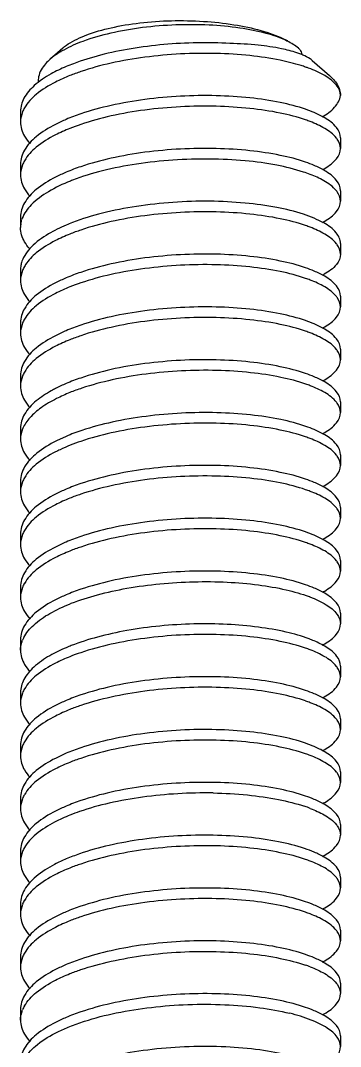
# Model space of a CAD drawing. Header units: millimetres. Extents: x 14276 to 15242, y -9916 to -8542.
# Drawn here: x 14920.49 to 14927.7, y -9813.27 to -9790.19 of the extents above; entities that cross this region are included whole.
import ezdxf

# ---------------------------------------------------------------- set-up
doc = ezdxf.new("R2010")
doc.units = ezdxf.units.MM

# ---------------------------------------------------------------- blocks, each defined once
blk = doc.blocks.new('u9')
at = {"color": 7, "linetype": 'Continuous'}
for p, q in [((-168.493, 579.994), (-168.493, 580.232)), ((-168.493, 579.994), (-168.493, 580.232)), ((-161.285, 579.4), (-161.285, 579.638)), ((-161.285, 579.4), (-161.285, 579.638)), ((-168.493, 578.806), (-168.493, 579.044)), ((-168.493, 578.806), (-168.493, 579.044)), ((-161.285, 578.212), (-161.285, 578.45)), ((-161.285, 578.212), (-161.285, 578.45)), ((-168.493, 577.618), (-168.493, 577.856)), ((-168.493, 577.618), (-168.493, 577.856)), ((-161.285, 577.024), (-161.285, 577.261)), ((-161.285, 577.024), (-161.285, 577.261)), ((-168.493, 576.43), (-168.493, 576.667)), ((-168.493, 576.43), (-168.493, 576.667)), ((-161.285, 575.835), (-161.285, 576.073)), ((-161.285, 575.835), (-161.285, 576.073)), ((-168.493, 575.241), (-168.493, 575.479)), ((-168.493, 575.241), (-168.493, 575.479)), ((-161.285, 574.647), (-161.285, 574.885)), ((-161.285, 574.647), (-161.285, 574.885)), ((-168.493, 574.053), (-168.493, 574.291)), ((-168.493, 574.053), (-168.493, 574.291)), ((-161.285, 573.459), (-161.285, 573.696)), ((-161.285, 573.459), (-161.285, 573.696)), ((-168.493, 572.865), (-168.493, 573.102)), ((-168.493, 572.865), (-168.493, 573.102)), ((-161.285, 572.271), (-161.285, 572.508)), ((-161.285, 572.271), (-161.285, 572.508)), ((-168.493, 571.676), (-168.493, 571.914)), ((-168.493, 571.676), (-168.493, 571.914)), ((-161.285, 571.082), (-161.285, 571.32)), ((-161.285, 571.082), (-161.285, 571.32)), ((-168.493, 570.488), (-168.493, 570.726)), ((-168.493, 570.488), (-168.493, 570.726)), ((-161.285, 569.894), (-161.285, 570.132)), ((-161.285, 569.894), (-161.285, 570.132)), ((-168.493, 569.3), (-168.493, 569.537)), ((-168.493, 569.3), (-168.493, 569.537)), ((-161.285, 568.706), (-161.285, 568.943)), ((-161.285, 568.706), (-161.285, 568.943)), ((-168.493, 568.111), (-168.493, 568.349)), ((-168.493, 568.111), (-168.493, 568.349)), ((-161.285, 567.517), (-161.285, 567.755)), ((-161.285, 567.517), (-161.285, 567.755)), ((-168.493, 566.923), (-168.493, 567.161)), ((-168.493, 566.923), (-168.493, 567.161)), ((-162.313, 566.509), (-162.093, 566.61)), ((-161.285, 566.329), (-161.285, 566.567)), ((-161.285, 566.329), (-161.285, 566.567)), ((-168.493, 565.735), (-168.493, 565.973)), ((-168.493, 565.735), (-168.493, 565.973)), ((-161.285, 565.141), (-161.285, 565.378)), ((-161.285, 565.141), (-161.285, 565.378)), ((-168.493, 564.547), (-168.493, 564.784)), ((-168.493, 564.547), (-168.493, 564.784)), ((-161.285, 563.952), (-161.285, 564.19)), ((-161.285, 563.952), (-161.285, 564.19)), ((-168.493, 563.358), (-168.493, 563.596)), ((-168.493, 563.358), (-168.493, 563.596)), ((-161.285, 562.764), (-161.285, 563.002)), ((-161.285, 562.764), (-161.285, 563.002)), ((-168.493, 562.17), (-168.493, 562.408)), ((-168.493, 562.17), (-168.493, 562.408)), ((-161.285, 561.576), (-161.285, 561.813)), ((-161.285, 561.576), (-161.285, 561.813)), ((-168.493, 560.982), (-168.493, 561.219)), ((-168.493, 560.982), (-168.493, 561.219)), ((-161.285, 560.388), (-161.285, 560.625)), ((-161.285, 560.388), (-161.285, 560.625)), ((-168.493, 559.793), (-168.493, 560.031)), ((-168.493, 559.793), (-168.493, 560.031)), ((-161.285, 559.199), (-161.285, 559.437)), ((-161.285, 559.199), (-161.285, 559.437)), ((-167.853, 558.051), (-168.245, 558.394)), ((-162.238, 557.776), (-161.949, 558.029)), ((-167.574, 557.808), (-167.543, 557.779)), ((-167.539, 557.776), (-167.543, 557.779))]:
    blk.add_line(p, q, dxfattribs=at)
for centre, radius, start, end in [((-162.044, 579.7), 0.769, 330.4827, 337.9797), ((-167.948, 579.159), 0.572, 214.6548, 217.3283), ((-166.661, 581.426), 3.199, 248.9634, 250.926), ((-162.044, 578.512), 0.769, 330.4827, 337.9797), ((-167.948, 577.97), 0.572, 214.6548, 217.3283), ((-166.661, 580.238), 3.199, 248.9634, 250.926), ((-162.044, 577.323), 0.769, 330.4827, 337.9797), ((-167.948, 576.782), 0.572, 214.6548, 217.3283), ((-166.661, 579.05), 3.199, 248.9634, 250.926), ((-162.04, 576.133), 0.765, 330.7498, 337.9844), ((-167.942, 575.598), 0.578, 214.6498, 217.7252), ((-166.648, 577.893), 3.233, 248.9329, 251.3155), ((-162.044, 574.947), 0.769, 330.4827, 337.9797), ((-167.948, 574.405), 0.572, 214.6548, 217.3283), ((-166.661, 576.673), 3.199, 248.9634, 250.926), ((-162.044, 573.758), 0.769, 330.4827, 337.9797), ((-167.948, 573.217), 0.572, 214.6548, 217.3283), ((-167.127, 570.608), 2.025, 118.2768, 119.595), ((-166.661, 575.485), 3.199, 248.9634, 250.926), ((-162.044, 572.57), 0.769, 330.4827, 337.9797), ((-167.948, 572.029), 0.572, 214.6548, 217.3283), ((-166.661, 574.296), 3.199, 248.9634, 250.926), ((-162.013, 571.368), 0.735, 332.8567, 337.9935), ((-167.969, 570.826), 0.546, 214.7057, 215.848), ((-164.14, 574.642), 4.701, 291.3441, 291.6347), ((-166.695, 573.021), 3.106, 249.0733, 249.4492), ((-162.044, 570.193), 0.769, 330.4827, 337.9797), ((-167.948, 569.652), 0.572, 214.6548, 217.3283), ((-166.661, 571.92), 3.199, 248.9634, 250.926), ((-162.044, 569.005), 0.769, 330.4827, 337.9797), ((-167.948, 568.464), 0.572, 214.6548, 217.3283), ((-166.661, 570.731), 3.199, 248.9634, 250.926), ((-162.044, 567.817), 0.769, 330.4827, 337.9797), ((-167.948, 567.276), 0.572, 214.6548, 217.3283), ((-166.661, 569.543), 3.199, 248.9634, 250.926), ((-161.966, 566.597), 0.685, 336.6423, 337.8843), ((-167.949, 566.086), 0.57, 214.6568, 217.2195), ((-163.751, 568.716), 3.688, 292.9442, 297.0978), ((-163.487, 568.196), 3.105, 297.1385, 299.0532), ((-166.664, 568.347), 3.191, 248.9719, 250.8188), ((-162.044, 565.44), 0.769, 330.4827, 337.9797), ((-167.948, 564.899), 0.572, 214.6548, 217.3283), ((-166.661, 567.167), 3.199, 248.9634, 250.926), ((-162.044, 564.252), 0.769, 330.4827, 337.9797), ((-167.948, 563.711), 0.572, 214.6548, 217.3283), ((-167.127, 561.102), 2.025, 118.2776, 119.6007), ((-166.661, 565.978), 3.199, 248.9634, 250.926), ((-162.092, 563.091), 0.824, 327.1831, 330.5216), ((-162.044, 563.064), 0.769, 330.4827, 337.9797), ((-167.948, 562.522), 0.572, 214.6548, 217.3283), ((-166.661, 564.79), 3.199, 248.9634, 250.926), ((-161.854, 561.814), 0.569, 350.1414, 359.9613), ((-161.934, 561.834), 0.652, 339.2133, 340.8098), ((-167.936, 561.342), 0.586, 214.6484, 218.1496), ((-164.147, 565.148), 4.715, 291.008, 291.6433), ((-162.044, 560.687), 0.769, 330.4827, 337.9797), ((-167.948, 560.146), 0.572, 214.6548, 217.3283), ((-166.661, 562.413), 3.199, 248.9634, 250.926), ((-162.044, 559.499), 0.769, 330.4827, 337.9797), ((-166.628, 561.317), 3.296, 249.6446, 250.91), ((-166.513, 561.65), 3.649, 250.9086, 252.5611), ((-163.433, 559.949), 2.434, 298.881, 300.7295), ((-166.33, 559.403), 2.036, 241.4576, 243.1215)]:
    blk.add_arc(centre, radius, start, end, dxfattribs=at)
for points, start_tangent, end_tangent in [([(-168.082, 580.712), (-168.136, 580.682), (-168.402, 580.464), (-168.493, 580.232)], (-0.881388, -0.472393), (0, -1)), ([(-167.348, 580.437), (-166.676, 580.311), (-165.908, 580.243), (-165.085, 580.239), (-164.252, 580.3), (-163.453, 580.427), (-162.731, 580.614), (-162.313, 580.768)], (0.970683, -0.240362), (0.920301, 0.391211)), ([(-161.379, 580.502), (-161.665, 580.188), (-162.124, 579.904), (-162.394, 579.784)], (-0.500375, -0.865809), (-0.928207, -0.372063)), ([(-162.313, 579.58), (-162.071, 579.693), (-161.641, 579.969), (-161.375, 580.272), (-161.285, 580.589)], (0.920435, 0.390896), (0, 1)), ([(-168.493, 580.232), (-168.418, 580.021)], (0, -1), (0.570265, -0.821461)), ([(-168.493, 579.994), (-168.402, 579.763), (-168.136, 579.545), (-167.899, 579.427)], (0, -1), (0.91985, -0.39227)), ([(-168.418, 580.021), (-168.194, 579.819), (-167.833, 579.638)], (0.570265, -0.821461), (0.930274, -0.366864)), ([(-161.285, 579.638), (-161.375, 579.955), (-161.501, 580.126)], (0, 1), (-0.676318, 0.73661)), ([(-162.394, 579.784), (-162.724, 579.665), (-163.443, 579.478), (-164.232, 579.352), (-165.055, 579.289), (-165.886, 579.292), (-166.672, 579.36), (-167.348, 579.486)], (-0.928207, -0.372063), (-0.970683, 0.240362)), ([(-168.086, 579.522), (-168.136, 579.494), (-168.402, 579.276), (-168.493, 579.044)], (-0.880227, -0.474553), (0, -1)), ([(-167.899, 579.427), (-167.706, 579.353), (-167.136, 579.201), (-166.452, 579.096), (-165.691, 579.047), (-164.889, 579.059), (-164.087, 579.132), (-163.325, 579.266), (-162.642, 579.455), (-162.313, 579.58)], (0.91985, -0.39227), (0.920435, 0.390896)), ([(-167.833, 579.638), (-167.348, 579.486)], (0.930274, -0.366864), (0.970683, -0.240362)), ([(-161.285, 579.638), (-161.331, 579.412)], (0, -1), (-0.373855, -0.927487)), ([(-161.375, 579.321), (-161.641, 579.018), (-162.071, 578.742), (-162.398, 578.594)], (-0.491851, -0.87068), (-0.928675, -0.370894)), ([(-162.313, 578.391), (-162.071, 578.504), (-161.641, 578.781), (-161.375, 579.084), (-161.285, 579.4)], (0.920435, 0.390896), (0, 1)), ([(-168.418, 578.834), (-168.493, 579.044)], (-0.568435, 0.822728), (0, 1)), ([(-168.493, 578.806), (-168.402, 578.574), (-168.136, 578.356), (-167.899, 578.239)], (0, -1), (0.91985, -0.39227)), ([(-167.809, 578.44), (-168.136, 578.594), (-168.402, 578.812)], (-0.933171, 0.359433), (-0.606206, 0.795308)), ([(-161.285, 578.45), (-161.375, 578.766), (-161.501, 578.937)], (0, 1), (-0.676318, 0.73661)), ([(-162.398, 578.594), (-162.642, 578.504), (-163.325, 578.315), (-164.087, 578.182), (-164.889, 578.108), (-165.691, 578.097), (-166.452, 578.145), (-167.136, 578.25), (-167.706, 578.403)], (-0.928675, -0.370894), (-0.944934, 0.327262)), ([(-167.899, 578.239), (-167.706, 578.165), (-167.136, 578.012), (-166.452, 577.908), (-165.691, 577.859), (-164.889, 577.871), (-164.087, 577.944), (-163.325, 578.078), (-162.642, 578.267), (-162.313, 578.391)], (0.91985, -0.39227), (0.920435, 0.390896)), ([(-161.331, 578.223), (-161.285, 578.45)], (0.373855, 0.927487), (0, 1)), ([(-168.086, 578.333), (-168.136, 578.305), (-168.402, 578.087), (-168.493, 577.856)], (-0.880227, -0.474553), (0, -1)), ([(-162.398, 577.406), (-162.071, 577.554), (-161.641, 577.83), (-161.375, 578.133)], (0.928675, 0.370894), (0.491851, 0.87068)), ([(-162.313, 577.203), (-162.071, 577.316), (-161.641, 577.592), (-161.375, 577.895), (-161.285, 578.212)], (0.920435, 0.390896), (0, 1)), ([(-168.493, 577.856), (-168.418, 577.645)], (0, -1), (0.568435, -0.822728)), ([(-161.285, 577.261), (-161.375, 577.578), (-161.501, 577.749)], (0, 1), (-0.676318, 0.73661)), ([(-168.493, 577.618), (-168.402, 577.386), (-168.136, 577.168), (-167.899, 577.051)], (0, -1), (0.91985, -0.39227)), ([(-168.402, 577.624), (-168.136, 577.406), (-167.809, 577.252)], (0.606206, -0.795308), (0.933171, -0.359433)), ([(-167.899, 577.051), (-167.706, 576.977), (-167.136, 576.824), (-166.452, 576.719), (-165.691, 576.671), (-164.889, 576.682), (-164.087, 576.756), (-163.325, 576.889), (-162.642, 577.079), (-162.313, 577.203)], (0.91985, -0.39227), (0.920435, 0.390896)), ([(-167.706, 577.214), (-167.136, 577.062), (-166.452, 576.957), (-165.691, 576.908), (-164.889, 576.92), (-164.087, 576.993), (-163.325, 577.127), (-162.642, 577.316), (-162.398, 577.406)], (0.944934, -0.327262), (0.928675, 0.370894)), ([(-161.331, 577.035), (-161.285, 577.261)], (0.373855, 0.927487), (0, 1)), ([(-168.086, 577.145), (-168.14, 577.115), (-168.403, 576.898), (-168.493, 576.667)], (-0.880057, -0.474868), (0, -1)), ([(-162.313, 576.015), (-162.054, 576.136), (-161.634, 576.41), (-161.373, 576.71), (-161.285, 577.024)], (0.920483, 0.390782), (0, 1)), ([(-162.398, 576.218), (-162.071, 576.366), (-161.641, 576.642), (-161.375, 576.945)], (0.928675, 0.370894), (0.491851, 0.87068)), ([(-168.493, 576.667), (-168.418, 576.457)], (0, -1), (0.568435, -0.822728)), ([(-161.285, 576.073), (-161.374, 576.387), (-161.501, 576.56)], (0, 1), (-0.676177, 0.736739)), ([(-168.493, 576.43), (-168.4, 576.194), (-168.125, 575.974), (-167.899, 575.862)], (0, -1), (0.919824, -0.392332)), ([(-168.402, 576.435), (-168.136, 576.217), (-167.809, 576.064)], (0.606206, -0.795308), (0.933171, -0.359433)), ([(-167.706, 576.026), (-167.136, 575.873), (-166.452, 575.769), (-165.691, 575.72), (-164.889, 575.732), (-164.087, 575.805), (-163.325, 575.939), (-162.642, 576.128), (-162.398, 576.218)], (0.944934, -0.327262), (0.928675, 0.370894)), ([(-161.331, 575.847), (-161.285, 576.073)], (0.373882, 0.927476), (0, 1)), ([(-168.087, 575.956), (-168.136, 575.929), (-168.402, 575.711), (-168.493, 575.479)], (-0.880035, -0.47491), (0, -1)), ([(-167.899, 575.862), (-167.684, 575.781), (-167.099, 575.628), (-166.399, 575.526), (-165.622, 575.481)], (0.919824, -0.392332), (0.999847, -0.017473)), ([(-165.622, 575.481), (-164.827, 575.497), (-164.035, 575.574), (-163.285, 575.71), (-162.614, 575.9), (-162.313, 576.015)], (0.999847, -0.017473), (0.920483, 0.390782)), ([(-162.313, 574.827), (-162.071, 574.94), (-161.641, 575.216), (-161.375, 575.519), (-161.285, 575.835)], (0.920435, 0.390896), (0, 1)), ([(-162.399, 575.029), (-162.054, 575.186), (-161.634, 575.46), (-161.373, 575.76)], (0.928823, 0.370523), (0.487864, 0.87292)), ([(-168.418, 575.269), (-168.493, 575.479)], (-0.568288, 0.82283), (0, 1)), ([(-161.285, 574.885), (-161.375, 575.202), (-161.501, 575.373)], (0, 1), (-0.676318, 0.73661)), ([(-168.493, 575.241), (-168.402, 575.009), (-168.136, 574.791), (-167.899, 574.674)], (0, -1), (0.91985, -0.39227)), ([(-167.811, 574.876), (-168.125, 575.023), (-168.4, 575.244)], (-0.932905, 0.360123), (-0.611635, 0.79114)), ([(-165.622, 574.53), (-164.827, 574.547), (-164.035, 574.624), (-163.285, 574.759), (-162.614, 574.949), (-162.399, 575.029)], (0.999847, -0.017473), (0.928823, 0.370523)), ([(-161.331, 574.659), (-161.285, 574.885)], (0.373855, 0.927487), (0, 1)), ([(-168.086, 574.768), (-168.136, 574.741), (-168.402, 574.522), (-168.493, 574.291)], (-0.880227, -0.474553), (0, -1)), ([(-167.899, 574.674), (-167.706, 574.6), (-167.136, 574.447), (-166.452, 574.343), (-165.691, 574.294), (-164.889, 574.306), (-164.087, 574.379), (-163.325, 574.513), (-162.642, 574.702), (-162.313, 574.827)], (0.91985, -0.39227), (0.920435, 0.390896)), ([(-165.622, 574.53), (-166.399, 574.575), (-167.099, 574.678), (-167.684, 574.83)], (-0.999847, 0.017473), (-0.947071, 0.321025)), ([(-162.313, 573.638), (-162.071, 573.751), (-161.641, 574.027), (-161.375, 574.33), (-161.285, 574.647)], (0.920435, 0.390896), (0, 1)), ([(-162.398, 573.841), (-162.071, 573.989), (-161.641, 574.265), (-161.375, 574.568)], (0.928675, 0.370894), (0.491851, 0.87068)), ([(-168.493, 574.291), (-168.418, 574.08)], (0, -1), (0.568435, -0.822728)), ([(-161.285, 573.696), (-161.375, 574.013), (-161.501, 574.184)], (0, 1), (-0.676318, 0.73661)), ([(-168.493, 574.053), (-168.402, 573.821), (-168.136, 573.603), (-167.899, 573.486)], (0, -1), (0.91985, -0.39227)), ([(-168.402, 574.059), (-168.136, 573.841), (-167.809, 573.687)], (0.606206, -0.795308), (0.933171, -0.359433)), ([(-167.706, 573.649), (-167.136, 573.497), (-166.452, 573.392), (-165.691, 573.344), (-164.889, 573.355), (-164.087, 573.428), (-163.325, 573.562), (-162.642, 573.751), (-162.398, 573.841)], (0.944934, -0.327262), (0.928675, 0.370894)), ([(-168.086, 573.58), (-168.136, 573.552), (-168.402, 573.334), (-168.493, 573.102)], (-0.880227, -0.474553), (0, -1)), ([(-167.899, 573.486), (-167.706, 573.412), (-167.136, 573.259), (-166.452, 573.155), (-165.691, 573.106), (-164.889, 573.117), (-164.087, 573.191), (-163.325, 573.324), (-162.642, 573.514), (-162.313, 573.638)], (0.91985, -0.39227), (0.920435, 0.390896)), ([(-161.331, 573.47), (-161.285, 573.696)], (0.373855, 0.927487), (0, 1)), ([(-162.398, 572.653), (-162.071, 572.801), (-161.641, 573.077), (-161.375, 573.38)], (0.928675, 0.370894), (0.491851, 0.87068)), ([(-162.313, 572.45), (-162.071, 572.563), (-161.641, 572.839), (-161.375, 573.142), (-161.285, 573.459)], (0.920435, 0.390896), (0, 1)), ([(-168.493, 573.102), (-168.418, 572.892)], (0, -1), (0.568435, -0.822728)), ([(-168.493, 572.865), (-168.402, 572.633), (-168.136, 572.415), (-167.899, 572.298)], (0, -1), (0.91985, -0.39227)), ([(-168.402, 572.87), (-168.136, 572.652), (-167.809, 572.499)], (0.606206, -0.795308), (0.933171, -0.359433)), ([(-161.285, 572.508), (-161.375, 572.825), (-161.501, 572.996)], (0, 1), (-0.676318, 0.73661)), ([(-167.706, 572.461), (-167.136, 572.308), (-166.452, 572.204), (-165.691, 572.155), (-164.889, 572.167), (-164.087, 572.24), (-163.325, 572.374), (-162.642, 572.563), (-162.398, 572.653)], (0.944934, -0.327262), (0.928675, 0.370894)), ([(-168.127, 572.369), (-168.402, 572.147), (-168.493, 571.914)], (-0.869499, -0.493935), (0, -1)), ([(-167.899, 572.298), (-167.706, 572.223), (-167.136, 572.071), (-166.452, 571.966), (-165.691, 571.918), (-164.889, 571.929), (-164.087, 572.002), (-163.325, 572.136), (-162.642, 572.325), (-162.313, 572.45)], (0.91985, -0.39227), (0.920435, 0.390896)), ([(-161.331, 572.282), (-161.285, 572.508)], (0.373855, 0.927487), (0, 1)), ([(-162.398, 571.464), (-162.071, 571.612), (-161.641, 571.888), (-161.375, 572.191)], (0.928675, 0.370894), (0.491851, 0.87068)), ([(-162.313, 571.262), (-161.944, 571.443), (-161.583, 571.702), (-161.36, 571.981), (-161.285, 572.271)], (0.920752, 0.390149), (0, 1)), ([(-168.493, 571.914), (-168.418, 571.704)], (0, -1), (0.568435, -0.822728)), ([(-168.493, 571.676), (-168.412, 571.457), (-168.172, 571.249), (-167.899, 571.109)], (0, -1), (0.92011, -0.39166)), ([(-168.402, 571.682), (-168.136, 571.464), (-167.809, 571.31)], (0.606206, -0.795308), (0.933171, -0.359433)), ([(-161.285, 571.32), (-161.376, 571.638), (-161.498, 571.804)], (0, 1), (-0.67284, 0.739788)), ([(-167.706, 571.273), (-167.136, 571.12), (-166.452, 571.016), (-165.691, 570.967), (-164.889, 570.978), (-164.087, 571.052), (-163.325, 571.185), (-162.642, 571.375), (-162.398, 571.464)], (0.944934, -0.327262), (0.928675, 0.370894)), ([(-168.083, 571.205), (-168.136, 571.176), (-168.402, 570.958), (-168.493, 570.726)], (-0.880935, -0.473237), (0, -1)), ([(-163.682, 570.877), (-163.016, 571.024), (-162.429, 571.215), (-162.313, 571.262)], (0.984653, 0.174525), (0.920752, 0.390149)), ([(-161.285, 571.32), (-161.331, 571.093)], (0, -1), (-0.374326, -0.927297)), ([(-167.899, 571.109), (-167.785, 571.063), (-167.267, 570.911), (-166.643, 570.801), (-165.94, 570.738), (-165.189, 570.729), (-164.425, 570.775), (-163.682, 570.877)], (0.92011, -0.39166), (0.984653, 0.174525)), ([(-161.359, 571.033), (-161.582, 570.752), (-161.947, 570.491), (-162.407, 570.273)], (-0.455902, -0.89003), (-0.929549, -0.368698)), ([(-162.313, 570.073), (-162.071, 570.186), (-161.641, 570.463), (-161.375, 570.765), (-161.285, 571.082)], (0.920435, 0.390896), (0, 1)), ([(-168.418, 570.515), (-168.493, 570.726)], (-0.569333, 0.822107), (0, 1)), ([(-167.804, 570.12), (-168.172, 570.298), (-168.412, 570.506)], (-0.93403, 0.357193), (-0.585609, 0.810594)), ([(-161.285, 570.132), (-161.375, 570.448), (-161.501, 570.619)], (0, 1), (-0.676318, 0.73661)), ([(-168.493, 570.488), (-168.402, 570.256), (-168.136, 570.038), (-167.899, 569.921)], (0, -1), (0.91985, -0.39227)), ([(-162.429, 570.264), (-163.017, 570.073), (-163.682, 569.926)], (-0.931407, -0.363979), (-0.984653, -0.174525)), ([(-167.899, 569.921), (-167.706, 569.847), (-167.136, 569.694), (-166.452, 569.59), (-165.691, 569.541), (-164.889, 569.553), (-164.087, 569.626), (-163.325, 569.759), (-162.642, 569.949), (-162.313, 570.073)], (0.91985, -0.39227), (0.920435, 0.390896)), ([(-163.682, 569.926), (-164.425, 569.825), (-165.189, 569.779), (-165.94, 569.788), (-166.643, 569.85), (-167.267, 569.96), (-167.785, 570.113)], (-0.984653, -0.174525), (-0.936354, 0.351058)), ([(-161.331, 569.905), (-161.285, 570.132)], (0.373855, 0.927487), (0, 1)), ([(-168.086, 570.015), (-168.136, 569.987), (-168.402, 569.769), (-168.493, 569.537)], (-0.880227, -0.474553), (0, -1)), ([(-162.398, 569.088), (-162.071, 569.236), (-161.641, 569.512), (-161.375, 569.815)], (0.928675, 0.370894), (0.491851, 0.87068)), ([(-162.313, 568.885), (-162.071, 568.998), (-161.641, 569.274), (-161.375, 569.577), (-161.285, 569.894)], (0.920435, 0.390896), (0, 1)), ([(-168.493, 569.537), (-168.418, 569.327)], (0, -1), (0.568435, -0.822728)), ([(-161.285, 568.943), (-161.375, 569.26), (-161.501, 569.431)], (0, 1), (-0.676318, 0.73661)), ([(-168.493, 569.3), (-168.402, 569.068), (-168.136, 568.85), (-167.899, 568.733)], (0, -1), (0.91985, -0.39227)), ([(-168.402, 569.306), (-168.136, 569.087), (-167.809, 568.934)], (0.606206, -0.795308), (0.933171, -0.359433)), ([(-167.899, 568.733), (-167.706, 568.659), (-167.136, 568.506), (-166.452, 568.401), (-165.691, 568.353), (-164.889, 568.364), (-164.087, 568.438), (-163.325, 568.571), (-162.642, 568.76), (-162.313, 568.885)], (0.91985, -0.39227), (0.920435, 0.390896)), ([(-167.706, 568.896), (-167.136, 568.743), (-166.452, 568.639), (-165.691, 568.59), (-164.889, 568.602), (-164.087, 568.675), (-163.325, 568.809), (-162.642, 568.998), (-162.398, 569.088)], (0.944934, -0.327262), (0.928675, 0.370894)), ([(-161.331, 568.717), (-161.285, 568.943)], (0.373855, 0.927487), (0, 1)), ([(-168.086, 568.827), (-168.136, 568.799), (-168.402, 568.581), (-168.493, 568.349)], (-0.880227, -0.474553), (0, -1)), ([(-162.313, 567.697), (-162.071, 567.81), (-161.641, 568.086), (-161.375, 568.389), (-161.285, 568.706)], (0.920435, 0.390896), (0, 1)), ([(-162.398, 567.9), (-162.071, 568.047), (-161.641, 568.324), (-161.375, 568.627)], (0.928675, 0.370894), (0.491851, 0.87068)), ([(-168.493, 568.349), (-168.418, 568.139)], (0, -1), (0.568435, -0.822728)), ([(-161.285, 567.755), (-161.375, 568.072), (-161.501, 568.243)], (0, 1), (-0.676318, 0.73661)), ([(-168.493, 568.111), (-168.402, 567.88), (-168.136, 567.662), (-167.899, 567.544)], (0, -1), (0.91985, -0.39227)), ([(-168.402, 568.117), (-168.136, 567.899), (-167.809, 567.745)], (0.606206, -0.795308), (0.933171, -0.359433)), ([(-167.706, 567.708), (-167.136, 567.555), (-166.452, 567.451), (-165.691, 567.402), (-164.889, 567.414), (-164.087, 567.487), (-163.325, 567.621), (-162.642, 567.81), (-162.398, 567.9)], (0.944934, -0.327262), (0.928675, 0.370894)), ([(-161.331, 567.529), (-161.285, 567.755)], (0.373855, 0.927487), (0, 1)), ([(-168.086, 567.639), (-168.136, 567.611), (-168.402, 567.393), (-168.493, 567.161)], (-0.880227, -0.474553), (0, -1)), ([(-167.899, 567.544), (-167.706, 567.47), (-167.136, 567.318), (-166.452, 567.213), (-165.691, 567.164), (-164.889, 567.176), (-164.087, 567.249), (-163.325, 567.383), (-162.642, 567.572), (-162.313, 567.697)], (0.91985, -0.39227), (0.920435, 0.390896)), ([(-162.093, 566.61), (-161.652, 566.889), (-161.378, 567.196), (-161.285, 567.517)], (0.893155, 0.449749), (0, 1)), ([(-162.175, 566.808), (-162.071, 566.859), (-161.641, 567.135), (-161.375, 567.438)], (0.904338, 0.426817), (0.491851, 0.87068)), ([(-168.493, 567.161), (-168.418, 566.951)], (0, -1), (0.568435, -0.822728)), ([(-161.285, 566.567), (-161.375, 566.883), (-161.501, 567.055)], (0, 1), (-0.676685, 0.736273)), ([(-168.493, 566.923), (-168.403, 566.692), (-168.138, 566.475), (-167.899, 566.356)], (0, -1), (0.919862, -0.392242)), ([(-168.402, 566.929), (-168.136, 566.711), (-167.809, 566.557)], (0.606206, -0.795308), (0.933171, -0.359433)), ([(-167.706, 566.52), (-167.136, 566.367), (-166.452, 566.262), (-165.691, 566.214), (-164.889, 566.225), (-164.087, 566.299), (-163.325, 566.432), (-162.642, 566.622), (-162.175, 566.808)], (0.944934, -0.327262), (0.904338, 0.426817)), ([(-161.331, 566.339), (-161.285, 566.567)], (0.376466, 0.92643), (0, 1)), ([(-168.086, 566.45), (-168.136, 566.422), (-168.402, 566.204), (-168.493, 565.973)], (-0.880279, -0.474456), (0, -1)), ([(-167.899, 566.356), (-167.712, 566.284), (-167.146, 566.131), (-166.467, 566.026), (-165.709, 565.977), (-164.911, 565.986), (-164.112, 566.058), (-163.351, 566.189), (-162.667, 566.375), (-162.313, 566.508)], (0.919862, -0.392242), (0.920402, 0.390974)), ([(-162.093, 565.66), (-161.747, 565.866), (-161.493, 566.089), (-161.337, 566.325)], (0.893155, 0.449749), (0.396458, 0.918053)), ([(-161.979, 565.482), (-161.641, 565.709), (-161.375, 566.012), (-161.285, 566.329)], (0.873955, 0.486007), (0, 1)), ([(-168.493, 565.973), (-168.418, 565.762)], (0, -1), (0.568482, -0.822696)), ([(-168.493, 565.735), (-168.402, 565.503), (-168.136, 565.285), (-167.899, 565.168)], (0, -1), (0.91985, -0.39227)), ([(-168.403, 565.742), (-168.138, 565.524), (-167.809, 565.369)], (0.604711, -0.796445), (0.933243, -0.359246)), ([(-162.396, 565.523), (-162.093, 565.66)], (0.928504, 0.371324), (0.893155, 0.449749)), ([(-161.285, 565.378), (-161.375, 565.695), (-161.501, 565.866)], (0, 1), (-0.676318, 0.73661)), ([(-167.712, 565.333), (-167.146, 565.181), (-166.467, 565.076), (-165.709, 565.026), (-164.911, 565.036), (-164.112, 565.107), (-163.351, 565.238), (-162.667, 565.425), (-162.396, 565.523)], (0.944337, -0.328981), (0.928504, 0.371324)), ([(-168.086, 565.262), (-168.136, 565.234), (-168.402, 565.016), (-168.493, 564.784)], (-0.880227, -0.474553), (0, -1)), ([(-167.899, 565.168), (-167.706, 565.094), (-167.136, 564.941), (-166.452, 564.837), (-165.691, 564.788), (-164.889, 564.799), (-164.087, 564.873), (-163.325, 565.006), (-162.642, 565.196), (-162.313, 565.32)], (0.91985, -0.39227), (0.920435, 0.390896)), ([(-161.331, 565.152), (-161.285, 565.378)], (0.373855, 0.927487), (0, 1)), ([(-162.398, 564.335), (-162.071, 564.483), (-161.641, 564.759), (-161.375, 565.062)], (0.928675, 0.370894), (0.491851, 0.87068)), ([(-162.313, 564.132), (-162.071, 564.245), (-161.641, 564.521), (-161.375, 564.824), (-161.285, 565.141)], (0.920435, 0.390896), (0, 1)), ([(-168.493, 564.784), (-168.418, 564.574)], (0, -1), (0.568435, -0.822728)), ([(-168.493, 564.547), (-168.402, 564.315), (-168.136, 564.097), (-167.899, 563.979)], (0, -1), (0.91985, -0.39227)), ([(-168.402, 564.552), (-168.136, 564.334), (-167.809, 564.181)], (0.606206, -0.795308), (0.933171, -0.359433)), ([(-161.285, 564.19), (-161.375, 564.507), (-161.501, 564.678)], (0, 1), (-0.676318, 0.73661)), ([(-167.706, 564.143), (-167.136, 563.99), (-166.452, 563.886), (-165.691, 563.837), (-164.889, 563.849), (-164.087, 563.922), (-163.325, 564.056), (-162.642, 564.245), (-162.398, 564.335)], (0.944934, -0.327262), (0.928675, 0.370894)), ([(-168.086, 564.074), (-168.136, 564.046), (-168.402, 563.828), (-168.493, 563.596)], (-0.880227, -0.474553), (0, -1)), ([(-167.899, 563.979), (-167.706, 563.905), (-167.136, 563.753), (-166.452, 563.648), (-165.691, 563.599), (-164.889, 563.611), (-164.087, 563.684), (-163.325, 563.818), (-162.642, 564.007), (-162.313, 564.132)], (0.91985, -0.39227), (0.920435, 0.390896)), ([(-161.331, 563.964), (-161.285, 564.19)], (0.373855, 0.927487), (0, 1)), ([(-162.398, 563.146), (-162.071, 563.294), (-161.641, 563.57), (-161.375, 563.873)], (0.928675, 0.370894), (0.491851, 0.87068)), ([(-162.313, 562.944), (-162.071, 563.057), (-161.641, 563.333), (-161.375, 563.636), (-161.285, 563.952)], (0.920435, 0.390896), (0, 1)), ([(-168.493, 563.596), (-168.418, 563.386)], (0, -1), (0.568435, -0.822728)), ([(-168.493, 563.358), (-168.402, 563.126), (-168.136, 562.908), (-167.899, 562.791)], (0, -1), (0.91985, -0.39227)), ([(-168.402, 563.364), (-168.136, 563.146), (-167.809, 562.992)], (0.606206, -0.795308), (0.933171, -0.359433)), ([(-161.285, 563.002), (-161.375, 563.319), (-161.501, 563.49)], (0, 1), (-0.676318, 0.73661)), ([(-167.706, 562.955), (-167.136, 562.802), (-166.452, 562.698), (-165.691, 562.649), (-164.889, 562.66), (-164.087, 562.734), (-163.325, 562.867), (-162.642, 563.057), (-162.398, 563.146)], (0.944934, -0.327262), (0.928675, 0.370894)), ([(-167.899, 562.791), (-167.706, 562.717), (-167.136, 562.564), (-166.452, 562.46), (-165.691, 562.411), (-164.889, 562.423), (-164.087, 562.496), (-163.325, 562.63), (-162.642, 562.819), (-162.313, 562.944)], (0.91985, -0.39227), (0.920435, 0.390896)), ([(-161.331, 562.776), (-161.285, 563.002)], (0.373855, 0.927487), (0, 1)), ([(-168.493, 562.408), (-168.402, 562.64), (-168.127, 562.863)], (0, 1), (0.86945, 0.494022)), ([(-162.398, 561.958), (-162.071, 562.106), (-161.641, 562.382), (-161.4, 562.644)], (0.928675, 0.370894), (0.541711, 0.840565)), ([(-161.318, 562.57), (-161.293, 562.667), (-161.285, 562.764)], (0.328647, 0.944453), (0, 1)), ([(-162.313, 561.755), (-161.912, 561.956), (-161.526, 562.251), (-161.318, 562.57)], (0.920544, 0.390638), (0.328647, 0.944453)), ([(-168.493, 562.408), (-168.418, 562.197)], (0, -1), (0.568435, -0.822728)), ([(-161.493, 562.292), (-161.376, 562.131), (-161.285, 561.813)], (0.668227, -0.743957), (0, -1)), ([(-168.493, 562.17), (-168.397, 561.931), (-168.114, 561.708), (-167.899, 561.603)], (0, -1), (0.919828, -0.392322)), ([(-168.402, 562.176), (-168.136, 561.958), (-167.809, 561.804)], (0.606206, -0.795308), (0.933171, -0.359433)), ([(-167.706, 561.766), (-167.136, 561.614), (-166.452, 561.509), (-165.691, 561.461), (-164.889, 561.472), (-164.087, 561.545), (-163.325, 561.679), (-162.642, 561.868), (-162.398, 561.958)], (0.944934, -0.327262), (0.928675, 0.370894)), ([(-167.899, 561.603), (-167.66, 561.513), (-167.059, 561.361), (-166.342, 561.261), (-165.548, 561.22), (-164.718, 561.245), (-163.898, 561.335), (-163.13, 561.487), (-162.456, 561.698), (-162.313, 561.755)], (0.919828, -0.392322), (0.920544, 0.390638)), ([(-168.087, 561.696), (-168.136, 561.669), (-168.402, 561.451), (-168.493, 561.219)], (-0.879828, -0.475293), (0, -1)), ([(-162.408, 560.766), (-161.912, 561.005), (-161.526, 561.301), (-161.324, 561.603)], (0.929479, 0.368875), (0.354832, 0.93493)), ([(-162.313, 560.567), (-162.071, 560.68), (-161.641, 560.956), (-161.375, 561.259), (-161.285, 561.576)], (0.920435, 0.390896), (0, 1)), ([(-161.293, 561.716), (-161.318, 561.62)], (-0.17072, -0.98532), (-0.328647, -0.944453)), ([(-168.493, 561.219), (-168.418, 561.009)], (0, -1), (0.568168, -0.822913)), ([(-161.285, 560.625), (-161.375, 560.942), (-161.501, 561.113)], (0, 1), (-0.676318, 0.73661)), ([(-168.493, 560.982), (-168.402, 560.75), (-168.136, 560.532), (-167.899, 560.415)], (0, -1), (0.91985, -0.39227)), ([(-168.397, 560.981), (-168.114, 560.757), (-167.812, 560.617)], (0.617394, -0.786654), (0.932622, -0.360854)), ([(-167.899, 560.415), (-167.706, 560.34), (-167.136, 560.188), (-166.452, 560.083), (-165.691, 560.035), (-164.889, 560.046), (-164.087, 560.119), (-163.325, 560.253), (-162.642, 560.442), (-162.313, 560.567)], (0.91985, -0.39227), (0.920435, 0.390896)), ([(-167.812, 560.617), (-167.66, 560.563), (-167.059, 560.41), (-166.342, 560.31), (-165.548, 560.27), (-164.718, 560.294), (-163.898, 560.384), (-163.13, 560.537), (-162.456, 560.747)], (0.932622, -0.360854), (0.933512, 0.358547)), ([(-161.331, 560.399), (-161.285, 560.625)], (0.373855, 0.927487), (0, 1)), ([(-168.086, 560.509), (-168.136, 560.481), (-168.402, 560.263), (-168.493, 560.031)], (-0.880227, -0.474553), (0, -1)), ([(-162.313, 559.379), (-162.071, 559.492), (-161.641, 559.768), (-161.375, 560.071), (-161.285, 560.388)], (0.920435, 0.390896), (0, 1)), ([(-162.398, 559.581), (-162.071, 559.729), (-161.641, 560.005), (-161.375, 560.308)], (0.928675, 0.370894), (0.491851, 0.87068)), ([(-168.493, 560.031), (-168.418, 559.821)], (0, -1), (0.568435, -0.822728)), ([(-161.285, 559.437), (-161.375, 559.754), (-161.501, 559.925)], (0, 1), (-0.676318, 0.73661)), ([(-168.493, 559.793), (-168.402, 559.562), (-168.136, 559.343), (-167.899, 559.226)], (0, -1), (0.91985, -0.39227)), ([(-168.402, 559.799), (-168.136, 559.581), (-167.809, 559.427)], (0.606206, -0.795308), (0.933171, -0.359433)), ([(-167.706, 559.39), (-167.136, 559.237), (-166.452, 559.133), (-165.691, 559.084), (-164.889, 559.095), (-164.087, 559.169), (-163.325, 559.302), (-162.642, 559.492), (-162.398, 559.581)], (0.944934, -0.327262), (0.928675, 0.370894)), ([(-161.331, 559.211), (-161.285, 559.437)], (0.373855, 0.927487), (0, 1)), ([(-168.078, 559.32), (-168.358, 559.106), (-168.493, 558.843)], (-0.87357, -0.486698), (-0.11392, -0.99349)), ([(-167.899, 559.226), (-167.706, 559.152), (-167.136, 558.999), (-166.452, 558.895), (-165.691, 558.846), (-164.889, 558.858), (-164.087, 558.931), (-163.325, 559.065), (-162.642, 559.254), (-162.313, 559.379)], (0.91985, -0.39227), (0.920435, 0.390896)), ([(-162.313, 558.19), (-161.973, 558.356), (-161.596, 558.619), (-161.363, 558.903), (-161.285, 559.199)], (0.92071, 0.390246), (0, 1)), ([(-162.398, 558.393), (-162.071, 558.541), (-161.641, 558.817), (-161.375, 559.12)], (0.928675, 0.370894), (0.491851, 0.87068)), ([(-168.493, 558.843), (-168.402, 558.611)], (0, -1), (0.606206, -0.795308)), ([(-168.246, 558.394), (-168.414, 558.587), (-168.493, 558.843)], (-0.756766, 0.653686), (0, 1)), ([(-168.402, 558.611), (-168.136, 558.393)], (0.606206, -0.795308), (0.866197, -0.499702)), ([(-161.949, 558.028), (-161.849, 558.128), (-161.692, 558.422), (-161.686, 558.543)], (0.750234, 0.661172), (-0.070616, 0.997504)), ([(-168.136, 558.393), (-167.775, 558.226)], (0.866197, -0.499702), (0.937476, -0.34805)), ([(-167.606, 558.169), (-167.136, 558.049), (-166.452, 557.944), (-165.691, 557.896), (-164.889, 557.907), (-164.087, 557.981), (-163.325, 558.114), (-162.642, 558.303), (-162.398, 558.393)], (0.953978, -0.299877), (0.928675, 0.370894)), ([(-167.854, 558.05), (-167.811, 558.018), (-167.645, 557.93)], (0.773205, -0.634157), (0.920344, -0.39111)), ([(-166.002, 557.67), (-165.265, 557.656), (-164.512, 557.696), (-163.775, 557.789), (-163.087, 557.934), (-162.477, 558.125), (-162.313, 558.19)], (0.998438, -0.055865), (0.92071, 0.390246)), ([(-162.19, 557.857), (-161.949, 558.028)], (0.859501, 0.511133), (0.750234, 0.661172)), ([(-167.645, 557.93), (-167.553, 557.894), (-167.51, 557.879)], (0.920344, -0.39111), (0.94977, -0.312948)), ([(-167.574, 557.808), (-167.624, 557.915)], (-0.53779, 0.843079), (-0.287977, 0.957637)), ([(-167.51, 557.879), (-167.163, 557.789), (-166.639, 557.711), (-166.002, 557.67)], (0.94977, -0.312948), (0.999638, -0.026917)), ([(-167.296, 557.621), (-167.277, 557.611), (-166.818, 557.446), (-166.224, 557.324), (-165.532, 557.258), (-164.785, 557.254), (-164.031, 557.315), (-163.317, 557.44), (-162.69, 557.623), (-162.258, 557.818)], (0.897421, -0.441175), (0.875541, 0.483143)), ([(-167.543, 557.779), (-167.296, 557.621)], (0.749524, -0.661977), (0.897421, -0.441175)), ([(-162.237, 557.774), (-162.405, 557.655), (-162.836, 557.456), (-163.399, 557.301), (-164.059, 557.199), (-164.772, 557.157), (-165.493, 557.179), (-166.175, 557.262), (-166.774, 557.401), (-167.25, 557.587)], (-0.751928, -0.659246), (-0.891766, 0.452497))]:
    blk.add_spline(points, degree=3, dxfattribs=dict(at, start_tangent=start_tangent, end_tangent=end_tangent))

msp = doc.modelspace()

# ---------------------------------------------------------------- block references
at = {"rotation": 180}
msp.add_blockref('u9', (14759.208, -9233.039), dxfattribs=at)

doc.saveas('drawing.dxf')
